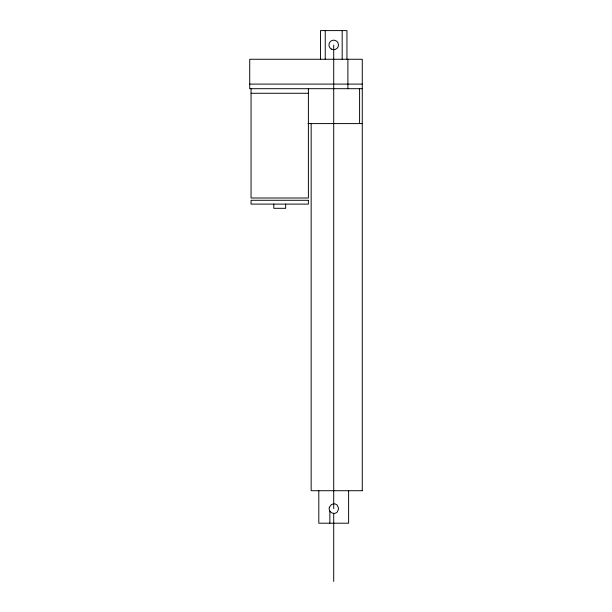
<?xml version="1.0" encoding="UTF-8"?>
<svg xmlns="http://www.w3.org/2000/svg" width="612" height="612" viewBox="0 0 612 612"><rect width="100%" height="100%" fill="white"/><g stroke="black" fill="none" stroke-linecap="round" stroke-linejoin="round"><path stroke-width="0.92" d="M249.727 84.104L362.273 84.104M362.273 88.694L249.727 88.694L249.727 59.265L362.273 59.265L362.273 490.717M251.058 93.276L308.387 93.276M308.02 123.593L362.273 123.593M362.273 490.717L311.156 490.717L311.156 123.593M333.708 45.02L333.708 508.603M359.588 88.694L359.588 123.593M348.611 490.717L348.611 523.206L318.806 523.206L318.806 490.717M347.899 59.265L347.899 88.694M346.95 59.265L346.95 30.6L320.466 30.6L320.466 59.265M342.177 30.6L342.177 59.265M333.708 513.353L333.708 581.4M329.853 511.097L329.853 523.206M325.24 30.6L325.24 59.265M308.387 88.694L308.387 197.997L251.058 197.997L251.058 88.694M285.651 204.11L285.651 208.317L273.801 208.317L273.801 204.11M329.294 507.371C328.453 510.278 330.878 513.437 333.907 513.384A4.842 4.797 90 0 0 337.288 511.984L338.681 508.603L337.288 505.229A4.842 4.797 90 0 0 333.907 503.829L331.52 504.464L329.294 507.371M308.387 200.292L251.058 200.292L251.058 204.11L308.387 204.11L308.387 200.292M331.322 49.067A4.774 4.774 0 0 0 338.49 44.928A4.774 4.774 0 0 0 331.322 40.797A4.774 4.774 0 0 0 331.322 49.067"/></g></svg>
